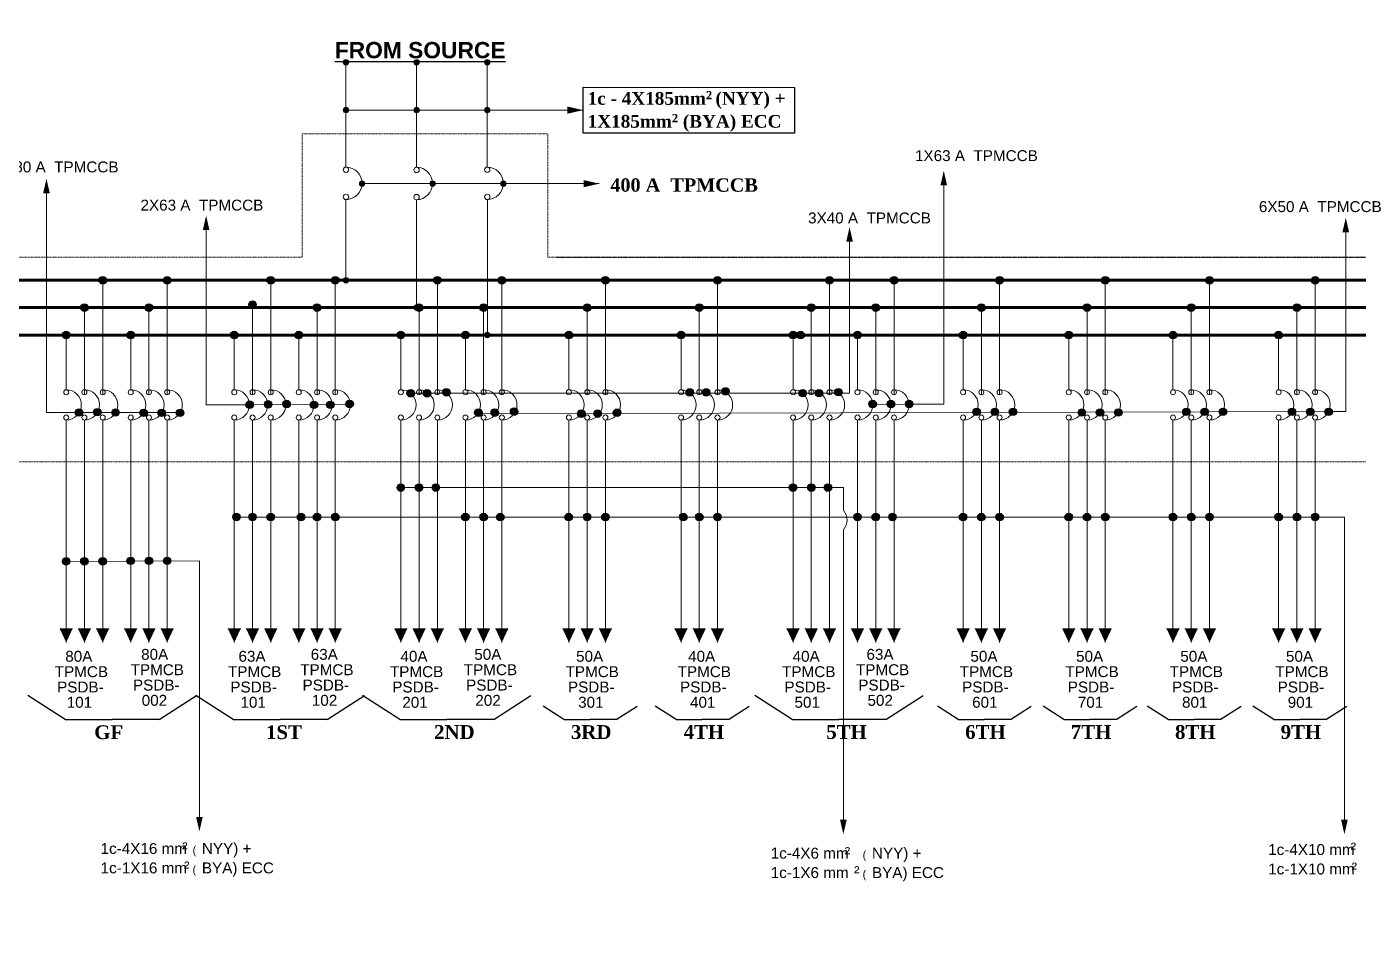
# Model space of a CAD drawing. Header units: inches. Extents: x -12 to 20935469, y -1604 to 24729220.
# Drawn here: x 20833540 to 20834170, y 24642123 to 24642558 of the extents above; entities that cross this region are included whole.
import ezdxf

# ---------------------------------------------------------------- set-up
doc = ezdxf.new("R2010")
doc.units = ezdxf.units.IN
doc.header["$LTSCALE"] = 0.03
doc.header["$MEASUREMENT"] = 0
doc.header["$PDMODE"] = 32
doc.header["$PDSIZE"] = 15
for name, pattern in [('DASHDOT', [1, 0.5, -0.25, 0, -0.25]), ('DASHDOTX2', [2, 1, -0.5, 0, -0.5]), ('DOT', [0.25, 0, -0.25])]:
    doc.linetypes.add(name, pattern=pattern)
for name, color, linetype in [('AC TEXT', 151, 'DOT'), ('FDB', 5, 'Continuous'), ('GUTLI', 7, 'Continuous'), ('H', 154, 'Continuous'), ('TEXT', 7, 'Continuous')]:
    doc.layers.add(name, color=color, linetype=linetype)
for name, color, linetype, lineweight in [('CIRCUIT', 7, 'Continuous', 0), ('CKT-CABLE', 3, 'Continuous', 9), ('ELECT', 8, 'Continuous', 0), ('Hatch', 253, 'Continuous', 15), ('Power pts', 6, 'DASHDOTX2', 25), ('SB', 1, 'DASHDOT', 30)]:
    doc.layers.add(name, color=color, linetype=linetype, lineweight=lineweight)
doc.styles.add('MtXpl_MS_Shell_Dlg_2', font='')
doc.styles.add('MtXpl_Swis721_Lt_BT', font='swissl.ttf')
doc.styles.get("Standard").update_dxf_attribs({"font": 'timesbd.ttf'})
doc.styles.get('MtXpl_MS_Shell_Dlg_2').set_extended_font_data('MS Shell Dlg 2')
doc.dimstyles.new('arch grid', dxfattribs={"dimtxt": 250, "dimasz": 100, "dimexe": 10, "dimexo": 10, "dimgap": 0.09, "dimtad": 0, "dimdec": 0, "dimzin": 0, "dimdsep": 46, "dimtxsty": 'Standard', "dimblk": 'DOT', "dimcen": 50, "dimdle": 50, "dimclrd": 256, "dimclre": 256, "dimadec": 0, "dimazin": 0, "dimtfac": 1, "dimtdec": 0, "dimtofl": 0, "dimtmove": 0, "dimatfit": 3, "dimldrblk": 'DOT', "dimfxl": 200, "dimfxlon": 1, "dimtolj": 1, "dimtzin": 0, "dimlwd": -1, "dimlwe": -1, "dimarcsym": 1})

# ---------------------------------------------------------------- blocks, each defined once
blk = doc.blocks.new('GUTLI')
at = {"layer": 'GUTLI', "transparency": 33554687}
h = blk.add_hatch(color=256, dxfattribs=at)
h.dxf.hatch_style = 1
h.paths.add_polyline_path([(-8533.5, -5695.13, 1), (-8530.2, -5695.13, 1)])
at = {"layer": 'GUTLI'}
blk.add_circle((-8531.85, -5695.13), 1.65, dxfattribs=at)
blk = doc.blocks.new('circle')
at = {"layer": 'H'}
h = blk.add_hatch(color=256, dxfattribs=at)
h.dxf.hatch_style = 1
h.paths.add_polyline_path([(20826700.3, 24643785.82, 1), (20826698.81, 24643785.82, 1)])
at = {"layer": 'CIRCUIT'}
blk.add_circle((20826699.55, 24643785.82), 0.744, dxfattribs=at)
blk = doc.blocks.new('_Oblique')
at = {"color": 0, "linetype": 'ByBlock', "lineweight": -2}
blk.add_line((-0.5, -0.5), (0.5, 0.5), dxfattribs=at)
blk = doc.blocks.new('*D363')
at = {"ltscale": 50, "transparency": 16777216}
for p, q in [((3479.24, 24649574.13), (3479.24, 24649400.75)), ((3479.42, 24649524.13), (3469.24, 24649524.13)), ((3479.42, 24649400.75), (3469.24, 24649400.75)), ((3479.24, 24649400.75), (3479.24, 8350.74))]:
    blk.add_line(p, q, dxfattribs=at)
at = {"layer": 'Defpoints', "color": 0, "ltscale": 50, "transparency": 16777216}
for p in [(20846678.15, 24649524.13), (3479.24, 24649400.75), (20846678.15, 24649400.75)]:
    blk.add_point(p, dxfattribs=at)
at = {"ltscale": 50, "transparency": 16777216, "xscale": 100, "yscale": 100, "zscale": 100}
for p, rotation in [((3479.24, 24649524.13), 90), ((3479.24, 24649400.75), 270)]:
    blk.add_blockref('_Oblique', p, dxfattribs=dict(at, rotation=rotation))
at = {"color": 0, "ltscale": 50, "transparency": 16777216, "insert": (3479.24, 3397.61), "char_height": 250, "attachment_point": 5, "rotation": 90}
blk.add_mtext('\\A1;{\\H8.57143x;300mm}', dxfattribs=at)
blk = doc.blocks.new('_Dot')
at = {"color": 0, "linetype": 'ByBlock', "lineweight": -2}
blk.add_line((-0.5, 0), (-1, 0), dxfattribs=at)
at = {"color": 0, "linetype": 'ByBlock', "const_width": 0.5}
blk.add_lwpolyline([(-0.25, 0, 1), (0.25, 0, 1)], format="xyb", close=True, dxfattribs=at)

msp = doc.modelspace()

# ---------------------------------------------------------------- hatches: boundary and pattern name
at = {"layer": 'CIRCUIT'}
h = msp.add_hatch(color=256, dxfattribs=at)
h.dxf.hatch_style = 1
h.paths.add_polyline_path([(20833559.15, 24642273.48), (20833556.13, 24642273.48), (20833559.15, 24642266.98)])
h.paths.add_polyline_path([(20833562.17, 24642273.48), (20833559.15, 24642273.48), (20833559.15, 24642266.98)])
h = msp.add_hatch(color=256, dxfattribs=at)
h.dxf.hatch_style = 1
h.paths.add_polyline_path([(20833567.78, 24642273.48), (20833564.76, 24642273.48), (20833567.78, 24642266.98)])
h.paths.add_polyline_path([(20833570.8, 24642273.48), (20833567.78, 24642273.48), (20833567.78, 24642266.98)])
h = msp.add_hatch(color=256, dxfattribs=at)
h.dxf.hatch_style = 1
h.paths.add_polyline_path([(20833576.41, 24642273.48), (20833573.39, 24642273.48), (20833576.41, 24642266.98)])
h.paths.add_polyline_path([(20833579.42, 24642273.48), (20833576.41, 24642273.48), (20833576.41, 24642266.98)])
h = msp.add_hatch(color=256, dxfattribs=at)
h.dxf.hatch_style = 1
h.paths.add_polyline_path([(20833589.66, 24642273.48), (20833586.64, 24642273.48), (20833589.66, 24642266.98)])
h.paths.add_polyline_path([(20833592.67, 24642273.48), (20833589.66, 24642273.48), (20833589.66, 24642266.98)])
h = msp.add_hatch(color=256, dxfattribs=at)
h.dxf.hatch_style = 1
h.paths.add_polyline_path([(20833598.28, 24642273.48), (20833595.27, 24642273.48), (20833598.28, 24642266.98)])
h.paths.add_polyline_path([(20833601.3, 24642273.48), (20833598.28, 24642273.48), (20833598.28, 24642266.98)])
h = msp.add_hatch(color=256, dxfattribs=at)
h.dxf.hatch_style = 1
h.paths.add_polyline_path([(20833606.91, 24642273.48), (20833603.89, 24642273.48), (20833606.91, 24642266.98)])
h.paths.add_polyline_path([(20833609.93, 24642273.48), (20833606.91, 24642273.48), (20833606.91, 24642266.98)])
h = msp.add_hatch(color=256, dxfattribs=at)
h.dxf.hatch_style = 1
h.paths.add_polyline_path([(20833638.66, 24642273.48), (20833635.64, 24642273.48), (20833638.66, 24642266.98)])
h.paths.add_polyline_path([(20833641.68, 24642273.48), (20833638.66, 24642273.48), (20833638.66, 24642266.98)])
h = msp.add_hatch(color=256, dxfattribs=at)
h.dxf.hatch_style = 1
h.paths.add_polyline_path([(20833647.29, 24642273.48), (20833644.27, 24642273.48), (20833647.29, 24642266.98)])
h.paths.add_polyline_path([(20833650.3, 24642273.48), (20833647.29, 24642273.48), (20833647.29, 24642266.98)])
h = msp.add_hatch(color=256, dxfattribs=at)
h.dxf.hatch_style = 1
h.paths.add_polyline_path([(20833655.91, 24642273.48), (20833652.9, 24642273.48), (20833655.91, 24642266.98)])
h.paths.add_polyline_path([(20833658.93, 24642273.48), (20833655.91, 24642273.48), (20833655.91, 24642266.98)])
h = msp.add_hatch(color=256, dxfattribs=at)
h.dxf.hatch_style = 1
h.paths.add_polyline_path([(20833669.16, 24642273.48), (20833666.15, 24642273.48), (20833669.16, 24642266.98)])
h.paths.add_polyline_path([(20833672.18, 24642273.48), (20833669.16, 24642273.48), (20833669.16, 24642266.98)])
h = msp.add_hatch(color=256, dxfattribs=at)
h.dxf.hatch_style = 1
h.paths.add_polyline_path([(20833677.79, 24642273.48), (20833674.77, 24642273.48), (20833677.79, 24642266.98)])
h.paths.add_polyline_path([(20833680.81, 24642273.48), (20833677.79, 24642273.48), (20833677.79, 24642266.98)])
h = msp.add_hatch(color=256, dxfattribs=at)
h.dxf.hatch_style = 1
h.paths.add_polyline_path([(20833686.42, 24642273.48), (20833683.4, 24642273.48), (20833686.42, 24642266.98)])
h.paths.add_polyline_path([(20833689.44, 24642273.48), (20833686.42, 24642273.48), (20833686.42, 24642266.98)])
h = msp.add_hatch(color=256, dxfattribs=at)
h.dxf.hatch_style = 1
h.paths.add_polyline_path([(20833717.44, 24642273.48), (20833714.42, 24642273.48), (20833717.44, 24642266.98)])
h.paths.add_polyline_path([(20833720.46, 24642273.48), (20833717.44, 24642273.48), (20833717.44, 24642266.98)])
h = msp.add_hatch(color=256, dxfattribs=at)
h.dxf.hatch_style = 1
h.paths.add_polyline_path([(20833726.07, 24642273.48), (20833723.05, 24642273.48), (20833726.07, 24642266.98)])
h.paths.add_polyline_path([(20833729.09, 24642273.48), (20833726.07, 24642273.48), (20833726.07, 24642266.98)])
h = msp.add_hatch(color=256, dxfattribs=at)
h.dxf.hatch_style = 1
h.paths.add_polyline_path([(20833734.7, 24642273.48), (20833731.68, 24642273.48), (20833734.7, 24642266.98)])
h.paths.add_polyline_path([(20833737.72, 24642273.48), (20833734.7, 24642273.48), (20833734.7, 24642266.98)])
h = msp.add_hatch(color=256, dxfattribs=at)
h.dxf.hatch_style = 1
h.paths.add_polyline_path([(20833747.95, 24642273.48), (20833744.93, 24642273.48), (20833747.95, 24642266.98)])
h.paths.add_polyline_path([(20833750.97, 24642273.48), (20833747.95, 24642273.48), (20833747.95, 24642266.98)])
h = msp.add_hatch(color=256, dxfattribs=at)
h.dxf.hatch_style = 1
h.paths.add_polyline_path([(20833756.58, 24642273.48), (20833753.56, 24642273.48), (20833756.58, 24642266.98)])
h.paths.add_polyline_path([(20833759.6, 24642273.48), (20833756.58, 24642273.48), (20833756.58, 24642266.98)])
h = msp.add_hatch(color=256, dxfattribs=at)
h.dxf.hatch_style = 1
h.paths.add_polyline_path([(20833765.21, 24642273.48), (20833762.19, 24642273.48), (20833765.21, 24642266.98)])
h.paths.add_polyline_path([(20833768.22, 24642273.48), (20833765.21, 24642273.48), (20833765.21, 24642266.98)])
h = msp.add_hatch(color=256, dxfattribs=at)
h.dxf.hatch_style = 1
h.paths.add_polyline_path([(20833796.95, 24642273.48), (20833793.93, 24642273.48), (20833796.95, 24642266.98)])
h.paths.add_polyline_path([(20833799.97, 24642273.48), (20833796.95, 24642273.48), (20833796.95, 24642266.98)])
h = msp.add_hatch(color=256, dxfattribs=at)
h.dxf.hatch_style = 1
h.paths.add_polyline_path([(20833805.58, 24642273.48), (20833802.56, 24642273.48), (20833805.58, 24642266.98)])
h.paths.add_polyline_path([(20833808.6, 24642273.48), (20833805.58, 24642273.48), (20833805.58, 24642266.98)])
h = msp.add_hatch(color=256, dxfattribs=at)
h.dxf.hatch_style = 1
h.paths.add_polyline_path([(20833814.21, 24642273.48), (20833811.19, 24642273.48), (20833814.21, 24642266.98)])
h.paths.add_polyline_path([(20833817.22, 24642273.48), (20833814.21, 24642273.48), (20833814.21, 24642266.98)])
h = msp.add_hatch(color=256, dxfattribs=at)
h.dxf.hatch_style = 1
h.paths.add_polyline_path([(20833849.96, 24642273.48), (20833846.94, 24642273.48), (20833849.96, 24642266.98)])
h.paths.add_polyline_path([(20833852.97, 24642273.48), (20833849.96, 24642273.48), (20833849.96, 24642266.98)])
h = msp.add_hatch(color=256, dxfattribs=at)
h.dxf.hatch_style = 1
h.paths.add_polyline_path([(20833858.58, 24642273.48), (20833855.57, 24642273.48), (20833858.58, 24642266.98)])
h.paths.add_polyline_path([(20833861.6, 24642273.48), (20833858.58, 24642273.48), (20833858.58, 24642266.98)])
h = msp.add_hatch(color=256, dxfattribs=at)
h.dxf.hatch_style = 1
h.paths.add_polyline_path([(20833867.21, 24642273.48), (20833864.19, 24642273.48), (20833867.21, 24642266.98)])
h.paths.add_polyline_path([(20833870.23, 24642273.48), (20833867.21, 24642273.48), (20833867.21, 24642266.98)])
h = msp.add_hatch(color=256, dxfattribs=at)
h.dxf.hatch_style = 1
h.paths.add_polyline_path([(20833902.94, 24642273.48), (20833899.92, 24642273.48), (20833902.94, 24642266.98)])
h.paths.add_polyline_path([(20833905.95, 24642273.48), (20833902.94, 24642273.48), (20833902.94, 24642266.98)])
h = msp.add_hatch(color=256, dxfattribs=at)
h.dxf.hatch_style = 1
h.paths.add_polyline_path([(20833911.56, 24642273.48), (20833908.55, 24642273.48), (20833911.56, 24642266.98)])
h.paths.add_polyline_path([(20833914.58, 24642273.48), (20833911.56, 24642273.48), (20833911.56, 24642266.98)])
h = msp.add_hatch(color=256, dxfattribs=at)
h.dxf.hatch_style = 1
h.paths.add_polyline_path([(20833920.19, 24642273.48), (20833917.17, 24642273.48), (20833920.19, 24642266.98)])
h.paths.add_polyline_path([(20833923.21, 24642273.48), (20833920.19, 24642273.48), (20833920.19, 24642266.98)])
h = msp.add_hatch(color=256, dxfattribs=at)
h.dxf.hatch_style = 1
h.paths.add_polyline_path([(20833933.44, 24642273.48), (20833930.43, 24642273.48), (20833933.44, 24642266.98)])
h.paths.add_polyline_path([(20833936.46, 24642273.48), (20833933.44, 24642273.48), (20833933.44, 24642266.98)])
h = msp.add_hatch(color=256, dxfattribs=at)
h.dxf.hatch_style = 1
h.paths.add_polyline_path([(20833942.07, 24642273.48), (20833939.05, 24642273.48), (20833942.07, 24642266.98)])
h.paths.add_polyline_path([(20833945.09, 24642273.48), (20833942.07, 24642273.48), (20833942.07, 24642266.98)])
h = msp.add_hatch(color=256, dxfattribs=at)
h.dxf.hatch_style = 1
h.paths.add_polyline_path([(20833950.7, 24642273.48), (20833947.68, 24642273.48), (20833950.7, 24642266.98)])
h.paths.add_polyline_path([(20833953.72, 24642273.48), (20833950.7, 24642273.48), (20833950.7, 24642266.98)])
h = msp.add_hatch(color=256, dxfattribs=at)
h.dxf.hatch_style = 1
h.paths.add_polyline_path([(20833983.38, 24642273.48), (20833980.36, 24642273.48), (20833983.38, 24642266.98)])
h.paths.add_polyline_path([(20833986.4, 24642273.48), (20833983.38, 24642273.48), (20833983.38, 24642266.98)])
h = msp.add_hatch(color=256, dxfattribs=at)
h.dxf.hatch_style = 1
h.paths.add_polyline_path([(20833992.01, 24642273.48), (20833988.99, 24642273.48), (20833992.01, 24642266.98)])
h.paths.add_polyline_path([(20833995.03, 24642273.48), (20833992.01, 24642273.48), (20833992.01, 24642266.98)])
h = msp.add_hatch(color=256, dxfattribs=at)
h.dxf.hatch_style = 1
h.paths.add_polyline_path([(20834000.64, 24642273.48), (20833997.62, 24642273.48), (20834000.64, 24642266.98)])
h.paths.add_polyline_path([(20834003.66, 24642273.48), (20834000.64, 24642273.48), (20834000.64, 24642266.98)])
h = msp.add_hatch(color=256, dxfattribs=at)
h.dxf.hatch_style = 1
h.paths.add_polyline_path([(20834033.36, 24642273.48), (20834030.34, 24642273.48), (20834033.36, 24642266.98)])
h.paths.add_polyline_path([(20834036.38, 24642273.48), (20834033.36, 24642273.48), (20834033.36, 24642266.98)])
h = msp.add_hatch(color=256, dxfattribs=at)
h.dxf.hatch_style = 1
h.paths.add_polyline_path([(20834041.99, 24642273.48), (20834038.97, 24642273.48), (20834041.99, 24642266.98)])
h.paths.add_polyline_path([(20834045, 24642273.48), (20834041.99, 24642273.48), (20834041.99, 24642266.98)])
h = msp.add_hatch(color=256, dxfattribs=at)
h.dxf.hatch_style = 1
h.paths.add_polyline_path([(20834050.61, 24642273.48), (20834047.6, 24642273.48), (20834050.61, 24642266.98)])
h.paths.add_polyline_path([(20834053.63, 24642273.48), (20834050.61, 24642273.48), (20834050.61, 24642266.98)])
h = msp.add_hatch(color=256, dxfattribs=at)
h.dxf.hatch_style = 1
h.paths.add_polyline_path([(20834082.66, 24642273.48), (20834079.65, 24642273.48), (20834082.66, 24642266.98)])
h.paths.add_polyline_path([(20834085.68, 24642273.48), (20834082.66, 24642273.48), (20834082.66, 24642266.98)])
h = msp.add_hatch(color=256, dxfattribs=at)
h.dxf.hatch_style = 1
h.paths.add_polyline_path([(20834091.29, 24642273.48), (20834088.27, 24642273.48), (20834091.29, 24642266.98)])
h.paths.add_polyline_path([(20834094.31, 24642273.48), (20834091.29, 24642273.48), (20834091.29, 24642266.98)])
h = msp.add_hatch(color=256, dxfattribs=at)
h.dxf.hatch_style = 1
h.paths.add_polyline_path([(20834099.92, 24642273.48), (20834096.9, 24642273.48), (20834099.92, 24642266.98)])
h.paths.add_polyline_path([(20834102.94, 24642273.48), (20834099.92, 24642273.48), (20834099.92, 24642266.98)])
h = msp.add_hatch(color=256, dxfattribs=at)
h.dxf.hatch_style = 1
h.paths.add_polyline_path([(20834132.64, 24642273.48), (20834129.62, 24642273.48), (20834132.64, 24642266.98)])
h.paths.add_polyline_path([(20834135.66, 24642273.48), (20834132.64, 24642273.48), (20834132.64, 24642266.98)])
h = msp.add_hatch(color=256, dxfattribs=at)
h.dxf.hatch_style = 1
h.paths.add_polyline_path([(20834141.27, 24642273.48), (20834138.25, 24642273.48), (20834141.27, 24642266.98)])
h.paths.add_polyline_path([(20834144.28, 24642273.48), (20834141.27, 24642273.48), (20834141.27, 24642266.98)])
h = msp.add_hatch(color=256, dxfattribs=at)
h.dxf.hatch_style = 1
h.paths.add_polyline_path([(20834149.89, 24642273.48), (20834146.88, 24642273.48), (20834149.89, 24642266.98)])
h.paths.add_polyline_path([(20834152.91, 24642273.48), (20834149.89, 24642273.48), (20834149.89, 24642266.98)])

# ---------------------------------------------------------------- linework, layer by layer
for p, q in [((20833558.67, 24642230.65), (20833541.03, 24642241.86)), ((20833603.07, 24642230.65), (20833620.71, 24642241.86)), ((20833638.18, 24642230.65), (20833620.54, 24642241.86)), ((20833682.57, 24642230.65), (20833700.22, 24642241.86)), ((20833716.96, 24642230.65), (20833699.32, 24642241.86)), ((20833761.36, 24642230.65), (20833779, 24642241.86)), ((20833902.46, 24642230.65), (20833884.82, 24642241.86)), ((20833946.85, 24642230.65), (20833964.5, 24642241.86)), ((20833794.61, 24642230.65), (20833784.78, 24642236.9)), ((20833819.34, 24642230.65), (20833829.17, 24642236.9)), ((20833847.61, 24642230.65), (20833837.78, 24642236.9)), ((20833872.35, 24642230.65), (20833882.18, 24642236.9)), ((20833981.04, 24642230.65), (20833971.21, 24642236.9)), ((20834005.77, 24642230.65), (20834015.6, 24642236.9)), ((20834031.01, 24642230.65), (20834021.18, 24642236.9)), ((20834055.75, 24642230.65), (20834065.58, 24642236.9)), ((20834080.32, 24642230.65), (20834070.49, 24642236.9)), ((20834105.05, 24642230.65), (20834114.88, 24642236.9)), ((20834130.29, 24642230.65), (20834120.46, 24642236.9)), ((20834155.03, 24642230.65), (20834164.86, 24642236.9)), ((20833558.67, 24642230.65), (20833580.87, 24642230.65)), ((20833603.07, 24642230.65), (20833580.87, 24642230.65)), ((20833638.18, 24642230.65), (20833660.38, 24642230.65)), ((20833682.57, 24642230.65), (20833660.38, 24642230.65)), ((20833716.96, 24642230.65), (20833739.16, 24642230.65)), ((20833761.36, 24642230.65), (20833739.16, 24642230.65)), ((20833794.61, 24642230.65), (20833806.97, 24642230.65)), ((20833819.34, 24642230.65), (20833806.97, 24642230.65)), ((20833847.61, 24642230.65), (20833859.98, 24642230.65)), ((20833872.35, 24642230.65), (20833859.98, 24642230.65)), ((20833902.46, 24642230.65), (20833924.66, 24642230.65)), ((20833946.85, 24642230.65), (20833924.66, 24642230.65)), ((20833981.04, 24642230.65), (20833993.41, 24642230.65)), ((20834005.77, 24642230.65), (20833993.41, 24642230.65)), ((20834031.01, 24642230.65), (20834043.38, 24642230.65)), ((20834055.75, 24642230.65), (20834043.38, 24642230.65)), ((20834080.32, 24642230.65), (20834092.69, 24642230.65)), ((20834105.05, 24642230.65), (20834092.69, 24642230.65)), ((20834130.29, 24642230.65), (20834142.66, 24642230.65)), ((20834155.03, 24642230.65), (20834142.66, 24642230.65))]:
    msp.add_line(p, q)
for p, q in [((20833691.49, 24642541.38), (20833691.49, 24642491.81)), ((20833724.85, 24642541.38), (20833724.85, 24642491.69)), ((20833758.31, 24642541.38), (20833758.31, 24642491.81)), ((20833691.49, 24642476.41), (20833691.49, 24642438.3)), ((20833724.85, 24642476.29), (20833724.85, 24642425.33)), ((20833758.36, 24642476.42), (20833758.36, 24642412.36)), ((20833556.13, 24642273.48), (20833562.17, 24642273.48)), ((20833564.76, 24642273.48), (20833570.8, 24642273.48)), ((20833573.39, 24642273.48), (20833579.42, 24642273.48)), ((20833586.64, 24642273.48), (20833592.67, 24642273.48)), ((20833595.27, 24642273.48), (20833601.3, 24642273.48)), ((20833603.89, 24642273.48), (20833609.93, 24642273.48)), ((20833635.64, 24642273.48), (20833641.68, 24642273.48)), ((20833644.27, 24642273.48), (20833650.3, 24642273.48)), ((20833652.9, 24642273.48), (20833658.93, 24642273.48)), ((20833666.15, 24642273.48), (20833672.18, 24642273.48)), ((20833674.77, 24642273.48), (20833680.81, 24642273.48)), ((20833683.4, 24642273.48), (20833689.44, 24642273.48)), ((20833714.42, 24642273.48), (20833720.46, 24642273.48)), ((20833723.05, 24642273.48), (20833729.09, 24642273.48)), ((20833731.68, 24642273.48), (20833737.72, 24642273.48)), ((20833744.93, 24642273.48), (20833750.97, 24642273.48)), ((20833753.56, 24642273.48), (20833759.6, 24642273.48)), ((20833762.19, 24642273.48), (20833768.22, 24642273.48)), ((20833793.93, 24642273.48), (20833799.97, 24642273.48)), ((20833802.56, 24642273.48), (20833808.6, 24642273.48)), ((20833811.19, 24642273.48), (20833817.22, 24642273.48)), ((20833846.94, 24642273.48), (20833852.97, 24642273.48)), ((20833855.57, 24642273.48), (20833861.6, 24642273.48)), ((20833864.19, 24642273.48), (20833870.23, 24642273.48)), ((20833899.92, 24642273.48), (20833905.95, 24642273.48)), ((20833908.55, 24642273.48), (20833914.58, 24642273.48)), ((20833917.17, 24642273.48), (20833923.21, 24642273.48)), ((20833930.43, 24642273.48), (20833936.46, 24642273.48)), ((20833939.05, 24642273.48), (20833945.09, 24642273.48)), ((20833947.68, 24642273.48), (20833953.72, 24642273.48)), ((20833980.36, 24642273.48), (20833986.4, 24642273.48)), ((20833988.99, 24642273.48), (20833995.03, 24642273.48)), ((20833997.62, 24642273.48), (20834003.66, 24642273.48)), ((20834030.34, 24642273.48), (20834036.38, 24642273.48)), ((20834038.97, 24642273.48), (20834045, 24642273.48)), ((20834047.6, 24642273.48), (20834053.63, 24642273.48)), ((20834079.65, 24642273.48), (20834085.68, 24642273.48)), ((20834088.27, 24642273.48), (20834094.31, 24642273.48)), ((20834096.9, 24642273.48), (20834102.94, 24642273.48)), ((20834129.62, 24642273.48), (20834135.66, 24642273.48)), ((20834138.25, 24642273.48), (20834144.28, 24642273.48)), ((20834146.88, 24642273.48), (20834152.91, 24642273.48))]:
    msp.add_line(p, q, dxfattribs=at)
at = {"layer": 'CIRCUIT', "linetype": 'ByBlock', "ltscale": 10}
for p, q in [((20833576.41, 24642438.3), (20833576.41, 24642384.13)), ((20833606.91, 24642438.3), (20833606.91, 24642384.13)), ((20833655.91, 24642438.3), (20833655.91, 24642384.13)), ((20833686.42, 24642438.3), (20833686.42, 24642384.13)), ((20833734.7, 24642438.3), (20833734.7, 24642384.13)), ((20833765.21, 24642438.3), (20833765.21, 24642384.13)), ((20833814.21, 24642438.3), (20833814.21, 24642384.13)), ((20833867.21, 24642438.3), (20833867.21, 24642384.13)), ((20833920.19, 24642438.3), (20833920.19, 24642384.13)), ((20833950.7, 24642438.3), (20833950.7, 24642384.13)), ((20834000.64, 24642438.3), (20834000.64, 24642384.13)), ((20834050.61, 24642438.3), (20834050.61, 24642384.13)), ((20834099.92, 24642438.3), (20834099.92, 24642384.13)), ((20834149.89, 24642438.3), (20834149.89, 24642384.13)), ((20833567.78, 24642425.33), (20833567.78, 24642384.13)), ((20833598.28, 24642425.33), (20833598.28, 24642384.13)), ((20833647.29, 24642425.33), (20833647.29, 24642384.13)), ((20833677.79, 24642425.33), (20833677.79, 24642384.13)), ((20833726.07, 24642425.33), (20833726.07, 24642384.13)), ((20833756.58, 24642425.33), (20833756.58, 24642384.13)), ((20833805.58, 24642425.33), (20833805.58, 24642384.13)), ((20833858.58, 24642425.33), (20833858.58, 24642384.13)), ((20833911.56, 24642425.33), (20833911.56, 24642384.13)), ((20833942.07, 24642425.33), (20833942.07, 24642384.13)), ((20833992.01, 24642425.33), (20833992.01, 24642384.13)), ((20834041.99, 24642425.33), (20834041.99, 24642384.13)), ((20834091.29, 24642425.33), (20834091.29, 24642384.13)), ((20834141.27, 24642425.33), (20834141.27, 24642384.13)), ((20833559.15, 24642412.36), (20833559.15, 24642386.52)), ((20833589.66, 24642412.36), (20833589.66, 24642386.52)), ((20833638.66, 24642412.36), (20833638.66, 24642386.52)), ((20833669.16, 24642412.36), (20833669.16, 24642386.52)), ((20833717.44, 24642412.36), (20833717.44, 24642386.52)), ((20833747.95, 24642412.36), (20833747.95, 24642386.52)), ((20833796.95, 24642412.36), (20833796.95, 24642386.52)), ((20833849.96, 24642412.36), (20833849.96, 24642386.52)), ((20833902.94, 24642412.36), (20833902.94, 24642386.52)), ((20833933.44, 24642412.36), (20833933.44, 24642386.52)), ((20833983.38, 24642412.36), (20833983.38, 24642386.52)), ((20834033.36, 24642412.36), (20834033.36, 24642386.52)), ((20834082.66, 24642412.36), (20834082.66, 24642386.52)), ((20834132.64, 24642412.36), (20834132.64, 24642386.52)), ((20833559.15, 24642372.18), (20833559.15, 24642273.48)), ((20833567.78, 24642372.18), (20833567.78, 24642273.48)), ((20833576.41, 24642372.18), (20833576.41, 24642273.48)), ((20833589.66, 24642372.18), (20833589.66, 24642273.48)), ((20833598.28, 24642372.18), (20833598.28, 24642273.48)), ((20833606.91, 24642372.18), (20833606.91, 24642273.48)), ((20833638.66, 24642372.18), (20833638.66, 24642273.48)), ((20833647.29, 24642372.18), (20833647.29, 24642273.48)), ((20833655.91, 24642372.18), (20833655.91, 24642273.48)), ((20833669.16, 24642372.18), (20833669.16, 24642273.48)), ((20833677.79, 24642372.18), (20833677.79, 24642273.48)), ((20833686.42, 24642372.18), (20833686.42, 24642273.48)), ((20833717.44, 24642372.18), (20833717.44, 24642273.48)), ((20833726.07, 24642372.18), (20833726.07, 24642273.48)), ((20833734.7, 24642372.18), (20833734.7, 24642273.48)), ((20833747.95, 24642372.18), (20833747.95, 24642273.48)), ((20833756.58, 24642372.18), (20833756.58, 24642273.48)), ((20833765.21, 24642372.18), (20833765.21, 24642273.48)), ((20833796.95, 24642372.18), (20833796.95, 24642273.48)), ((20833805.58, 24642372.18), (20833805.58, 24642273.48)), ((20833814.21, 24642372.18), (20833814.21, 24642273.48)), ((20833849.96, 24642372.18), (20833849.96, 24642273.48)), ((20833858.58, 24642372.18), (20833858.58, 24642273.48)), ((20833867.21, 24642372.18), (20833867.21, 24642273.48)), ((20833902.94, 24642372.18), (20833902.94, 24642273.48)), ((20833911.56, 24642372.18), (20833911.56, 24642273.48)), ((20833920.19, 24642372.18), (20833920.19, 24642273.48)), ((20833933.44, 24642372.18), (20833933.44, 24642273.48)), ((20833942.07, 24642372.18), (20833942.07, 24642273.48)), ((20833950.7, 24642372.18), (20833950.7, 24642273.48)), ((20833983.38, 24642372.18), (20833983.38, 24642273.48)), ((20833992.01, 24642372.18), (20833992.01, 24642273.48)), ((20834000.64, 24642372.18), (20834000.64, 24642273.48)), ((20834033.36, 24642372.18), (20834033.36, 24642273.48)), ((20834041.99, 24642372.18), (20834041.99, 24642273.48)), ((20834050.61, 24642372.18), (20834050.61, 24642273.48)), ((20834082.66, 24642372.18), (20834082.66, 24642273.48)), ((20834091.29, 24642372.18), (20834091.29, 24642273.48)), ((20834099.92, 24642372.18), (20834099.92, 24642273.48)), ((20834132.64, 24642372.18), (20834132.64, 24642273.48)), ((20834141.27, 24642372.18), (20834141.27, 24642273.48)), ((20834149.89, 24642372.18), (20834149.89, 24642273.48)), ((20833559.15, 24642273.48), (20833559.15, 24642266.98)), ((20833567.78, 24642273.48), (20833567.78, 24642266.98)), ((20833576.41, 24642273.48), (20833576.41, 24642266.98)), ((20833589.66, 24642273.48), (20833589.66, 24642266.98)), ((20833598.28, 24642273.48), (20833598.28, 24642266.98)), ((20833606.91, 24642273.48), (20833606.91, 24642266.98)), ((20833638.66, 24642273.48), (20833638.66, 24642266.98)), ((20833647.29, 24642273.48), (20833647.29, 24642266.98)), ((20833655.91, 24642273.48), (20833655.91, 24642266.98)), ((20833669.16, 24642273.48), (20833669.16, 24642266.98)), ((20833677.79, 24642273.48), (20833677.79, 24642266.98)), ((20833686.42, 24642273.48), (20833686.42, 24642266.98)), ((20833717.44, 24642273.48), (20833717.44, 24642266.98)), ((20833726.07, 24642273.48), (20833726.07, 24642266.98)), ((20833734.7, 24642273.48), (20833734.7, 24642266.98)), ((20833747.95, 24642273.48), (20833747.95, 24642266.98)), ((20833756.58, 24642273.48), (20833756.58, 24642266.98)), ((20833765.21, 24642273.48), (20833765.21, 24642266.98)), ((20833796.95, 24642273.48), (20833796.95, 24642266.98)), ((20833805.58, 24642273.48), (20833805.58, 24642266.98)), ((20833814.21, 24642273.48), (20833814.21, 24642266.98)), ((20833849.96, 24642273.48), (20833849.96, 24642266.98)), ((20833858.58, 24642273.48), (20833858.58, 24642266.98)), ((20833867.21, 24642273.48), (20833867.21, 24642266.98)), ((20833902.94, 24642273.48), (20833902.94, 24642266.98)), ((20833911.56, 24642273.48), (20833911.56, 24642266.98)), ((20833920.19, 24642273.48), (20833920.19, 24642266.98)), ((20833933.44, 24642273.48), (20833933.44, 24642266.98)), ((20833942.07, 24642273.48), (20833942.07, 24642266.98)), ((20833950.7, 24642273.48), (20833950.7, 24642266.98)), ((20833983.38, 24642273.48), (20833983.38, 24642266.98)), ((20833992.01, 24642273.48), (20833992.01, 24642266.98)), ((20834000.64, 24642273.48), (20834000.64, 24642266.98)), ((20834033.36, 24642273.48), (20834033.36, 24642266.98)), ((20834041.99, 24642273.48), (20834041.99, 24642266.98)), ((20834050.61, 24642273.48), (20834050.61, 24642266.98)), ((20834082.66, 24642273.48), (20834082.66, 24642266.98)), ((20834091.29, 24642273.48), (20834091.29, 24642266.98)), ((20834099.92, 24642273.48), (20834099.92, 24642266.98)), ((20834132.64, 24642273.48), (20834132.64, 24642266.98)), ((20834141.27, 24642273.48), (20834141.27, 24642266.98)), ((20834149.89, 24642273.48), (20834149.89, 24642266.98))]:
    msp.add_line(p, q, dxfattribs=at)
at = {"layer": 'CIRCUIT'}
for centre in [(20833691.49, 24642490.53), (20833724.85, 24642490.41), (20833758.31, 24642490.53), (20833691.49, 24642477.7), (20833724.85, 24642477.58), (20833758.31, 24642477.7)]:
    msp.add_circle(centre, 1.28, dxfattribs=at)
at = {"layer": 'CIRCUIT', "linetype": 'ByBlock', "ltscale": 10}
for centre in [(20833559.15, 24642385.32), (20833567.78, 24642385.32), (20833576.41, 24642385.32), (20833589.66, 24642385.32), (20833598.28, 24642385.32), (20833606.91, 24642385.32), (20833638.66, 24642385.32), (20833647.29, 24642385.32), (20833655.91, 24642385.32), (20833669.16, 24642385.32), (20833677.79, 24642385.32), (20833686.42, 24642385.32), (20833717.44, 24642385.32), (20833726.07, 24642385.32), (20833734.7, 24642385.32), (20833747.95, 24642385.32), (20833756.58, 24642385.32), (20833765.21, 24642385.32), (20833796.95, 24642385.32), (20833805.58, 24642385.32), (20833814.21, 24642385.32), (20833849.96, 24642385.32), (20833858.58, 24642385.32), (20833867.21, 24642385.32), (20833902.94, 24642385.32), (20833911.56, 24642385.32), (20833920.19, 24642385.32), (20833933.44, 24642385.32), (20833942.07, 24642385.32), (20833950.7, 24642385.32), (20833983.38, 24642385.32), (20833992.01, 24642385.32), (20834000.64, 24642385.32), (20834033.36, 24642385.32), (20834041.99, 24642385.32), (20834050.61, 24642385.32), (20834082.66, 24642385.32), (20834091.29, 24642385.32), (20834099.92, 24642385.32), (20834132.64, 24642385.32), (20834141.27, 24642385.32), (20834149.89, 24642385.32), (20833559.15, 24642373.37), (20833567.78, 24642373.37), (20833576.41, 24642373.37), (20833589.66, 24642373.37), (20833598.28, 24642373.37), (20833606.91, 24642373.37), (20833638.66, 24642373.37), (20833647.29, 24642373.37), (20833655.91, 24642373.37), (20833669.16, 24642373.37), (20833677.79, 24642373.37), (20833686.42, 24642373.37), (20833717.44, 24642373.37), (20833726.07, 24642373.37), (20833734.7, 24642373.37), (20833747.95, 24642373.37), (20833756.58, 24642373.37), (20833765.21, 24642373.37), (20833796.95, 24642373.37), (20833805.58, 24642373.37), (20833814.21, 24642373.37), (20833849.96, 24642373.37), (20833858.58, 24642373.37), (20833867.21, 24642373.37), (20833902.94, 24642373.37), (20833911.56, 24642373.37), (20833920.19, 24642373.37), (20833933.44, 24642373.37), (20833942.07, 24642373.37), (20833950.7, 24642373.37), (20833983.38, 24642373.37), (20833992.01, 24642373.37), (20834000.64, 24642373.37), (20834033.36, 24642373.37), (20834041.99, 24642373.37), (20834050.61, 24642373.37), (20834082.66, 24642373.37), (20834091.29, 24642373.37), (20834099.92, 24642373.37), (20834132.64, 24642373.37), (20834141.27, 24642373.37), (20834149.89, 24642373.37)]:
    msp.add_circle(centre, 1.19, dxfattribs=at)
at = {"layer": 'CIRCUIT'}
for centre, radius, start, end in [((20833691.37, 24642484.11), 7.7, 270.92808, 89.07192), ((20833724.73, 24642483.99), 7.7, 270.92808, 89.07192), ((20833758.19, 24642484.11), 7.7, 270.92808, 89.07192), ((20833559.14, 24642379.35), 7.17, 270.0451, 89.9549), ((20833567.77, 24642379.35), 7.17, 270.0451, 89.9549), ((20833576.4, 24642379.35), 7.17, 270.0451, 89.9549), ((20833589.65, 24642379.35), 7.17, 270.0451, 89.9549), ((20833598.28, 24642379.35), 7.17, 270.0451, 89.9549), ((20833606.91, 24642379.35), 7.17, 270.0451, 89.9549), ((20833638.65, 24642379.35), 7.17, 270.0451, 89.9549), ((20833647.28, 24642379.35), 7.17, 270.0451, 89.9549), ((20833655.91, 24642379.35), 7.17, 270.0451, 89.9549), ((20833669.16, 24642379.35), 7.17, 270.0451, 89.9549), ((20833677.79, 24642379.35), 7.17, 270.0451, 89.9549), ((20833686.41, 24642379.35), 7.17, 270.0451, 89.9549), ((20833717.44, 24642379.35), 7.17, 270.0451, 89.9549), ((20833726.06, 24642379.35), 7.17, 270.0451, 89.9549), ((20833734.69, 24642379.35), 7.17, 270.0451, 89.9549), ((20833747.94, 24642379.35), 7.17, 270.0451, 89.9549), ((20833756.57, 24642379.35), 7.17, 270.0451, 89.9549), ((20833765.2, 24642379.35), 7.17, 270.0451, 89.9549), ((20833796.94, 24642379.35), 7.17, 270.0451, 89.9549), ((20833805.57, 24642379.35), 7.17, 270.0451, 89.9549), ((20833814.2, 24642379.35), 7.17, 270.0451, 89.9549), ((20833849.95, 24642379.35), 7.17, 270.0451, 89.9549), ((20833858.58, 24642379.35), 7.17, 270.0451, 89.9549), ((20833867.21, 24642379.35), 7.17, 270.0451, 89.9549), ((20833902.93, 24642379.35), 7.17, 270.0451, 89.9549), ((20833911.56, 24642379.35), 7.17, 270.0451, 89.9549), ((20833920.19, 24642379.35), 7.17, 270.0451, 89.9549), ((20833933.44, 24642379.35), 7.17, 270.0451, 89.9549), ((20833942.07, 24642379.35), 7.17, 270.0451, 89.9549), ((20833950.69, 24642379.35), 7.17, 270.0451, 89.9549), ((20833983.38, 24642379.35), 7.17, 270.0451, 89.9549), ((20833992, 24642379.35), 7.17, 270.0451, 89.9549), ((20834000.63, 24642379.35), 7.17, 270.0451, 89.9549), ((20834033.35, 24642379.35), 7.17, 270.0451, 89.9549), ((20834041.98, 24642379.35), 7.17, 270.0451, 89.9549), ((20834050.61, 24642379.35), 7.17, 270.0451, 89.9549), ((20834082.66, 24642379.35), 7.17, 270.0451, 89.9549), ((20834091.29, 24642379.35), 7.17, 270.0451, 89.9549), ((20834099.91, 24642379.35), 7.17, 270.0451, 89.9549), ((20834132.63, 24642379.35), 7.17, 270.0451, 89.9549), ((20834141.26, 24642379.35), 7.17, 270.0451, 89.9549), ((20834149.89, 24642379.35), 7.17, 270.0451, 89.9549)]:
    msp.add_arc(centre, radius, start, end, dxfattribs=at)
at = {"layer": 'CKT-CABLE', "transparency": 33554666}
for p, q in [((20833691.49, 24642518.72), (20833803.61, 24642518.72)), ((20833974.23, 24642379.74), (20833974.23, 24642486.63)), ((20833549.82, 24642375.74), (20833549.82, 24642480.26)), ((20833699.14, 24642483.95), (20833811.27, 24642483.95)), ((20833625.34, 24642379.41), (20833625.34, 24642466.58)), ((20833929.68, 24642384.93), (20833929.68, 24642461.58)), ((20834164.39, 24642376.26), (20834164.39, 24642464.99)), ((20833645.94, 24642379.41), (20833625.34, 24642379.41)), ((20833645.94, 24642379.41), (20833695.3, 24642379.74)), ((20833721.94, 24642384.93), (20833929.68, 24642384.93)), ((20833940.43, 24642379.41), (20833957.86, 24642379.74)), ((20833957.85, 24642379.74), (20833974.23, 24642379.74)), ((20833565.22, 24642375.74), (20833549.82, 24642375.74)), ((20833565.22, 24642375.74), (20833614.76, 24642375.74)), ((20833753.68, 24642375.04), (20834154.49, 24642376.21)), ((20834156.36, 24642376.26), (20834164.39, 24642376.26)), ((20833717.44, 24642340.26), (20833926.74, 24642340.26)), ((20833926.74, 24642340.26), (20833926.74, 24642329.53)), ((20833639.7, 24642326.29), (20834149.89, 24642326.29)), ((20834149.89, 24642326.29), (20834163.74, 24642326.29)), ((20834163.74, 24642326.29), (20834163.74, 24642178.3)), ((20833926.74, 24642320.24), (20833926.74, 24642178.39)), ((20833559.41, 24642305.35), (20833622.16, 24642305.67)), ((20833622.16, 24642305.67), (20833622.16, 24642180.84))]:
    msp.add_line(p, q, dxfattribs=at)
at = {"layer": 'CKT-CABLE'}
for points in [[(20833803.64, 24642518.72, 0, 3.39, 0), (20833796.23, 24642518.72, 3.39, 3.39, 0)], [(20833811.3, 24642483.95, 0, 3.39, 0), (20833803.89, 24642483.95, 3.39, 3.39, 0)]]:
    msp.add_lwpolyline(points, format="xyseb", dxfattribs=at)
at = {"layer": 'CKT-CABLE', "transparency": 33554666}
for points in [[(20833549.82, 24642486.27, 0, 3.14, 0), (20833549.82, 24642479.4, 3.14, 3.14, 0)], [(20833974.23, 24642490.03, 0, 3.14, 0), (20833974.23, 24642483.16, 3.14, 3.14, 0)], [(20833625.34, 24642468.84, 0, 3.14, 0), (20833625.34, 24642461.98, 3.14, 3.14, 0)], [(20834164.39, 24642467.84, 0, 3.14, 0), (20834164.39, 24642460.97, 3.14, 3.14, 0)], [(20833929.68, 24642463.42, 0, 3.14, 0), (20833929.68, 24642456.55, 3.14, 3.14, 0)], [(20833622.16, 24642177.65, 0, 3.14, 0), (20833622.16, 24642184.52, 3.14, 3.14, 0)], [(20833926.74, 24642176.31, 0, 3.14, 0), (20833926.74, 24642183.18, 3.14, 3.14, 0)], [(20834163.74, 24642176.31, 0, 3.14, 0), (20834163.74, 24642183.18, 3.14, 3.14, 0)]]:
    msp.add_lwpolyline(points, format="xyseb", dxfattribs=at)
msp.add_arc((20833921.43, 24642324.89), 7.05, 318.8137, 41.1863, dxfattribs=at)
at = {"layer": 'ELECT', "color": 5, "linetype": 'ByBlock', "lineweight": 60, "ltscale": 10}
for p, q in [((20833063.89, 24642438.3), (20833674.56, 24642438.3)), ((20833606.91, 24642438.3), (20834424.48, 24642438.3)), ((20833063.89, 24642425.33), (20834424.48, 24642425.33)), ((20833063.89, 24642412.36), (20834424.48, 24642412.36))]:
    msp.add_line(p, q, dxfattribs=at)
at = {"layer": 'Hatch'}
msp.add_circle((20833699.14, 24642483.95), 1.28, dxfattribs=at)
at = {"layer": 'Power pts'}
msp.add_line((20833790.85, 24642449.16), (20834190.05, 24642449.16), dxfattribs=at)
at = {"layer": 'Power pts', "lineweight": 0}
for points in [[(20833670.77, 24642449.16), (20833670.77, 24642507.49), (20833787, 24642507.49), (20833787, 24642449.16)], [(20833787, 24642449.16), (20834437.52, 24642449.16), (20834437.52, 24642352.48), (20833047.17, 24642352.48), (20833047.17, 24642449.16), (20833670.77, 24642449.16)]]:
    msp.add_lwpolyline(points, dxfattribs=at)
at = {"layer": 'SB', "color": 1, "linetype": 'ByBlock', "lineweight": -2}
msp.add_lwpolyline([(20833803.64, 24642529.53), (20833903.67, 24642529.49), (20833903.67, 24642507.86), (20833803.64, 24642507.9)], close=True, dxfattribs=at)

# ---------------------------------------------------------------- block references
at = {"layer": 'AC TEXT', "xscale": 1.72355550983966, "yscale": 1.72355550983966, "zscale": 1.72355550983966}
for p in [(-15062281.28, -17832391.45), (-15062247.91, -17832391.45), (-15062214.45, -17832391.45), (-15062281.28, -17832414.11), (-15062247.91, -17832414.11), (-15062214.45, -17832414.11), (-15062273.62, -17832448.88), (-15062240.34, -17832448.83), (-15062206.8, -17832448.88), (-15062281.28, -17832494.53), (-15062247.91, -17832507.5), (-15062214.45, -17832520.47)]:
    msp.add_blockref('circle', p, dxfattribs=at)
at = {"layer": 'GUTLI', "xscale": 1.078496702125832, "yscale": 1.078496702125832, "zscale": 1.078496702125832}
for p in [(20842777.98, 24648580.47), (20842808.49, 24648580.47), (20842857.49, 24648580.47), (20842888, 24648580.47), (20842936.27, 24648580.47), (20842966.78, 24648580.47), (20843015.78, 24648580.47), (20843068.79, 24648580.47), (20843121.77, 24648580.47), (20843152.28, 24648580.47), (20843202.21, 24648580.47), (20843252.19, 24648580.47), (20843301.49, 24648580.47), (20843351.47, 24648580.47), (20842769.35, 24648567.5), (20842799.86, 24648567.5), (20842848.86, 24648568.96), (20842879.37, 24648567.5), (20842927.65, 24648567.5), (20842958.15, 24648567.5), (20843007.15, 24648567.5), (20843060.16, 24648567.5), (20843113.14, 24648567.5), (20843143.65, 24648567.5), (20843193.59, 24648567.5), (20843243.56, 24648567.5), (20843292.87, 24648567.5), (20843342.84, 24648567.5), (20842760.72, 24648554.53), (20842791.23, 24648554.53), (20842840.23, 24648554.53), (20842870.74, 24648554.53), (20842919.02, 24648554.53), (20842949.52, 24648554.53), (20842998.53, 24648554.53), (20843051.53, 24648554.53), (20843104.51, 24648554.53), (20843108.12, 24648554.53), (20843135.02, 24648554.53), (20843184.96, 24648554.53), (20843234.93, 24648554.53), (20843284.24, 24648554.53), (20843334.21, 24648554.53), (20842923.66, 24648527.01), (20842931.41, 24648527.01), (20842940.56, 24648527.47), (20843055.67, 24648527.4), (20843063.42, 24648527.4), (20843072.57, 24648527.87), (20843109.08, 24648527.07), (20843116.83, 24648527.07), (20843125.98, 24648527.54), (20842847.51, 24648521.59), (20842856.24, 24648521.76), (20842864.95, 24648521.92), (20842877.9, 24648521.53), (20842885.66, 24648521.53), (20842894.8, 24648522), (20843142.17, 24648521.92), (20843150.8, 24648521.92), (20843159.43, 24648521.92), (20842766.8, 24648517.92), (20842775.43, 24648518.09), (20842784.06, 24648517.92), (20842797.31, 24648517.76), (20842805.93, 24648517.76), (20842814.56, 24648517.76), (20842955.68, 24648517.87), (20842963.44, 24648517.87), (20842972.58, 24648518.34), (20843004.36, 24648517.37), (20843012.11, 24648517.37), (20843021.26, 24648517.83), (20843191.32, 24648518.24), (20843199.95, 24648518.24), (20843208.58, 24648518.24), (20843241.12, 24648517.91), (20843249.75, 24648517.91), (20843258.37, 24648517.91), (20843290.6, 24648518.24), (20843299.23, 24648518.24), (20843307.86, 24648518.24), (20843340.58, 24648518.24), (20843349.21, 24648518.24), (20843357.84, 24648518.24), (20842919.01, 24648482.44), (20842927.64, 24648482.44), (20842935.56, 24648482.44), (20843104.51, 24648482.44), (20843113.14, 24648482.44), (20843121.05, 24648482.44), (20842841.28, 24648468.47), (20842848.86, 24648468.47), (20842857.49, 24648468.47), (20842871.79, 24648468.47), (20842879.36, 24648468.47), (20842887.99, 24648468.47), (20842949.52, 24648468.47), (20842958.15, 24648468.47), (20842966.07, 24648468.47), (20842998.39, 24648468.47), (20843007.15, 24648468.47), (20843015.78, 24648468.47), (20843052.58, 24648468.47), (20843060.16, 24648468.47), (20843068.78, 24648468.47), (20843135.02, 24648468.47), (20843143.64, 24648468.47), (20843151.56, 24648468.47), (20843184.95, 24648468.47), (20843193.58, 24648468.47), (20843202.21, 24648468.47), (20843234.93, 24648468.47), (20843243.56, 24648468.47), (20843252.19, 24648468.47), (20843284.23, 24648468.47), (20843292.86, 24648468.47), (20843301.49, 24648468.47), (20843334.21, 24648468.47), (20843342.84, 24648468.47), (20843351.47, 24648468.47), (20842760.72, 24648447.58), (20842769.35, 24648447.58), (20842777.98, 24648447.58), (20842791.23, 24648447.77), (20842799.86, 24648447.77), (20842808.48, 24648447.77)]:
    msp.add_blockref('GUTLI', p, dxfattribs=at)

# ---------------------------------------------------------------- texts
at = {"layer": 'FDB', "color": 3, "insert": (20833686.19, 24642550.95), "char_height": 7.7115, "width": 345.4364, "attachment_point": 1}
msp.add_mtext('{\\fArial|b1|i0|c0|p34;\\LFROM SOURCE}', dxfattribs=at)
at = {"layer": 'TEXT', "style": 'MtXpl_Swis721_Lt_BT'}
for s, p in [('1X63 A  TPMCCB', (20833960.64, 24642494.61)), ('2X80 A  TPMCCB', (20833525.81, 24642489.28)), ('2X63 A  TPMCCB', (20833594.3, 24642471.21)), ('6X50 A  TPMCCB', (20834123.29, 24642470.51)), ('3X40 A  TPMCCB', (20833910.06, 24642465.15))]:
    msp.add_text(s, height=5.1619, dxfattribs=at).set_placement(p)
at = {"layer": 'TEXT', "color": 0}
for s, height, style, p in [('80A', 5.162, 'MtXpl_Swis721_Lt_BT', (20833558.7, 24642257.88)), ('80A', 5.162, 'MtXpl_Swis721_Lt_BT', (20833594.59, 24642258.8)), ('63A', 5.162, 'MtXpl_Swis721_Lt_BT', (20833640.65, 24642257.88)), ('63A', 5.162, 'MtXpl_Swis721_Lt_BT', (20833674.81, 24642258.8)), ('40A', 5.162, 'MtXpl_Swis721_Lt_BT', (20833717.25, 24642257.88)), ('50A', 5.162, 'MtXpl_Swis721_Lt_BT', (20833752.17, 24642258.8)), ('50A', 5.162, 'MtXpl_Swis721_Lt_BT', (20833800.33, 24642257.88)), ('40A', 5.162, 'MtXpl_Swis721_Lt_BT', (20833853.33, 24642257.88)), ('40A', 5.162, 'MtXpl_Swis721_Lt_BT', (20833902.74, 24642257.88)), ('63A', 5.162, 'MtXpl_Swis721_Lt_BT', (20833937.67, 24642258.8)), ('50A', 5.162, 'MtXpl_Swis721_Lt_BT', (20833986.84, 24642257.88)), ('50A', 5.162, 'MtXpl_Swis721_Lt_BT', (20834036.82, 24642257.88)), ('50A', 5.162, 'MtXpl_Swis721_Lt_BT', (20834086.12, 24642257.88)), ('50A', 5.162, 'MtXpl_Swis721_Lt_BT', (20834136.1, 24642257.88)), ('TPMCB', 5.162, 'MtXpl_Swis721_Lt_BT', (20833553.73, 24642250.61)), ('TPMCB', 5.162, 'MtXpl_Swis721_Lt_BT', (20833589.62, 24642251.53)), ('TPMCB', 5.162, 'MtXpl_Swis721_Lt_BT', (20833635.68, 24642250.61)), ('TPMCB', 5.162, 'MtXpl_Swis721_Lt_BT', (20833669.84, 24642251.53)), ('TPMCB', 5.162, 'MtXpl_Swis721_Lt_BT', (20833712.28, 24642250.61)), ('TPMCB', 5.162, 'MtXpl_Swis721_Lt_BT', (20833747.2, 24642251.53)), ('TPMCB', 5.162, 'MtXpl_Swis721_Lt_BT', (20833795.36, 24642250.61)), ('TPMCB', 5.162, 'MtXpl_Swis721_Lt_BT', (20833848.36, 24642250.61)), ('TPMCB', 5.162, 'MtXpl_Swis721_Lt_BT', (20833897.77, 24642250.61)), ('TPMCB', 5.162, 'MtXpl_Swis721_Lt_BT', (20833932.7, 24642251.53)), ('TPMCB', 5.162, 'MtXpl_Swis721_Lt_BT', (20833981.79, 24642250.61)), ('TPMCB', 5.162, 'MtXpl_Swis721_Lt_BT', (20834031.77, 24642250.61)), ('TPMCB', 5.162, 'MtXpl_Swis721_Lt_BT', (20834081.07, 24642250.61)), ('TPMCB', 5.162, 'MtXpl_Swis721_Lt_BT', (20834131.05, 24642250.61)), ('PSDB-', 5.162, 'MtXpl_Swis721_Lt_BT', (20833554.84, 24642243.35)), ('PSDB-', 5.162, 'MtXpl_Swis721_Lt_BT', (20833590.73, 24642244.27)), ('PSDB-', 5.162, 'MtXpl_Swis721_Lt_BT', (20833636.79, 24642243.35)), ('PSDB-', 5.162, 'MtXpl_Swis721_Lt_BT', (20833670.95, 24642244.27)), ('PSDB-', 5.162, 'MtXpl_Swis721_Lt_BT', (20833713.39, 24642243.35)), ('PSDB-', 5.162, 'MtXpl_Swis721_Lt_BT', (20833748.31, 24642244.27)), ('PSDB-', 5.162, 'MtXpl_Swis721_Lt_BT', (20833796.47, 24642243.35)), ('PSDB-', 5.162, 'MtXpl_Swis721_Lt_BT', (20833849.47, 24642243.35)), ('PSDB-', 5.162, 'MtXpl_Swis721_Lt_BT', (20833898.88, 24642243.35)), ('PSDB-', 5.162, 'MtXpl_Swis721_Lt_BT', (20833933.81, 24642244.27)), ('PSDB-', 5.162, 'MtXpl_Swis721_Lt_BT', (20833982.9, 24642243.35)), ('PSDB-', 5.162, 'MtXpl_Swis721_Lt_BT', (20834032.88, 24642243.35)), ('PSDB-', 5.162, 'MtXpl_Swis721_Lt_BT', (20834082.18, 24642243.35)), ('PSDB-', 5.162, 'MtXpl_Swis721_Lt_BT', (20834132.16, 24642243.35)), ('101', 5.162, 'MtXpl_Swis721_Lt_BT', (20833559.39, 24642236.14)), ('002', 5.162, 'MtXpl_Swis721_Lt_BT', (20833594.88, 24642237.06)), ('101', 5.162, 'MtXpl_Swis721_Lt_BT', (20833641.58, 24642236.14)), ('102', 5.162, 'MtXpl_Swis721_Lt_BT', (20833675.34, 24642237.06)), ('201', 5.162, 'MtXpl_Swis721_Lt_BT', (20833718.14, 24642236.14)), ('202', 5.162, 'MtXpl_Swis721_Lt_BT', (20833752.67, 24642237.06)), ('301', 5.162, 'MtXpl_Swis721_Lt_BT', (20833801.3, 24642236.14)), ('401', 5.162, 'MtXpl_Swis721_Lt_BT', (20833854.22, 24642236.14)), ('501', 5.162, 'MtXpl_Swis721_Lt_BT', (20833903.63, 24642236.14)), ('502', 5.162, 'MtXpl_Swis721_Lt_BT', (20833938.16, 24642237.06)), ('601', 5.162, 'MtXpl_Swis721_Lt_BT', (20833987.66, 24642236.14)), ('701', 5.162, 'MtXpl_Swis721_Lt_BT', (20834037.64, 24642236.14)), ('801', 5.162, 'MtXpl_Swis721_Lt_BT', (20834086.94, 24642236.14)), ('901', 5.162, 'MtXpl_Swis721_Lt_BT', (20834136.92, 24642236.14)), ('1c-4X16 mm', 5.162, 'MtXpl_Swis721_Lt_BT', (20833575.43, 24642167)), ('²', 5.59, 'MtXpl_Swis721_Lt_BT', (20833613.98, 24642166.91)), ('NYY) +', 5.162, 'MtXpl_Swis721_Lt_BT', (20833623.33, 24642167)), ('1c-4X10 mm', 5.162, 'MtXpl_Swis721_Lt_BT', (20834127.7, 24642166.5)), ('²', 5.59, 'MtXpl_Swis721_Lt_BT', (20834166.65, 24642166.75)), (' (', 3.656, 'MtXpl_MS_Shell_Dlg_2', (20833617.58, 24642167)), ('1c-4X6 mm', 5.162, 'MtXpl_Swis721_Lt_BT', (20833892.37, 24642164.79)), ('²', 5.59, 'MtXpl_Swis721_Lt_BT', (20833927.39, 24642164.62)), (' (', 3.656, 'MtXpl_MS_Shell_Dlg_2', (20833934.52, 24642164.79)), ('NYY) +', 5.162, 'MtXpl_Swis721_Lt_BT', (20833940.27, 24642164.79)), ('1c-1X16 mm', 5.162, 'MtXpl_Swis721_Lt_BT', (20833575.43, 24642157.82)), ('²', 5.59, 'MtXpl_Swis721_Lt_BT', (20833614.85, 24642157.82)), (' (', 3.656, 'MtXpl_MS_Shell_Dlg_2', (20833617.58, 24642157.82)), ('BYA) ECC', 5.162, 'MtXpl_Swis721_Lt_BT', (20833623.33, 24642157.82)), ('1c-1X6 mm', 5.162, 'MtXpl_Swis721_Lt_BT', (20833892.37, 24642155.61)), ('²', 5.59, 'MtXpl_Swis721_Lt_BT', (20833931.8, 24642155.61)), (' (', 3.656, 'MtXpl_MS_Shell_Dlg_2', (20833934.52, 24642155.61)), ('BYA) ECC', 5.162, 'MtXpl_Swis721_Lt_BT', (20833940.27, 24642155.61)), ('1c-1X10 mm', 5.162, 'MtXpl_Swis721_Lt_BT', (20834127.7, 24642157.32)), ('²', 5.59, 'MtXpl_Swis721_Lt_BT', (20834167.13, 24642157.32))]:
    msp.add_text(s, height=height, dxfattribs=dict(at, style=style)).set_placement(p)
at = {"layer": 'TEXT'}
for s, p in [('GF', (20833572.42, 24642221.31)), ('1ST', (20833653.67, 24642221.31)), ('2ND', (20833733.18, 24642221.39)), ('3RD', (20833797.9, 24642221.39)), ('4TH', (20833851.17, 24642221.42)), ('5TH', (20833918.67, 24642221.39)), ('6TH', (20833984.34, 24642221.42)), ('7TH', (20834034.31, 24642221.42)), ('8TH', (20834083.62, 24642221.42)), ('9TH', (20834133.59, 24642221.42))]:
    msp.add_text(s, height=6.522, dxfattribs=at).set_placement(p)
at = {"layer": 'TEXT', "color": 0, "insert": (20833805.79, 24642527.77), "char_height": 6.0087, "width": 271.0586, "attachment_point": 1}
msp.add_mtext('1c - 4X185mm{\\H1.0833x;²\\fMS Shell Dlg 2|b0|i0|c0|p0;\\H0.65385x; }(NYY) +\\P1X185mm{\\H1.0833x;²} (BYA) ECC', dxfattribs=at)
at = {"layer": 'TEXT', "insert": (20833816.51, 24642486.47), "char_height": 6.3259, "width": 68793.5409, "attachment_point": 1}
msp.add_mtext('400 A  TPMCCB', dxfattribs=at)

# ---------------------------------------------------------------- dimensions: what is measured, and where the dimension line sits
at = {"ltscale": 50}
dim = msp.add_linear_dim(base=(3479.24, 24649400.75), p1=(20846678.15, 24649524.13), p2=(20846678.15, 24649400.75), angle=90, text='{\\H8.57143x;300mm}', dimstyle='arch grid', override={"dimblk1": 'Oblique', "dimblk2": 'Oblique', "dimsah": 1, "dimfxl": 0.18}, dxfattribs=at)
dim.commit()
dim.dimension.update_dxf_attribs({"geometry": '*D363', "text_midpoint": (3479.24, 3397.61), "dimtype": 160})

doc.saveas('drawing.dxf')
